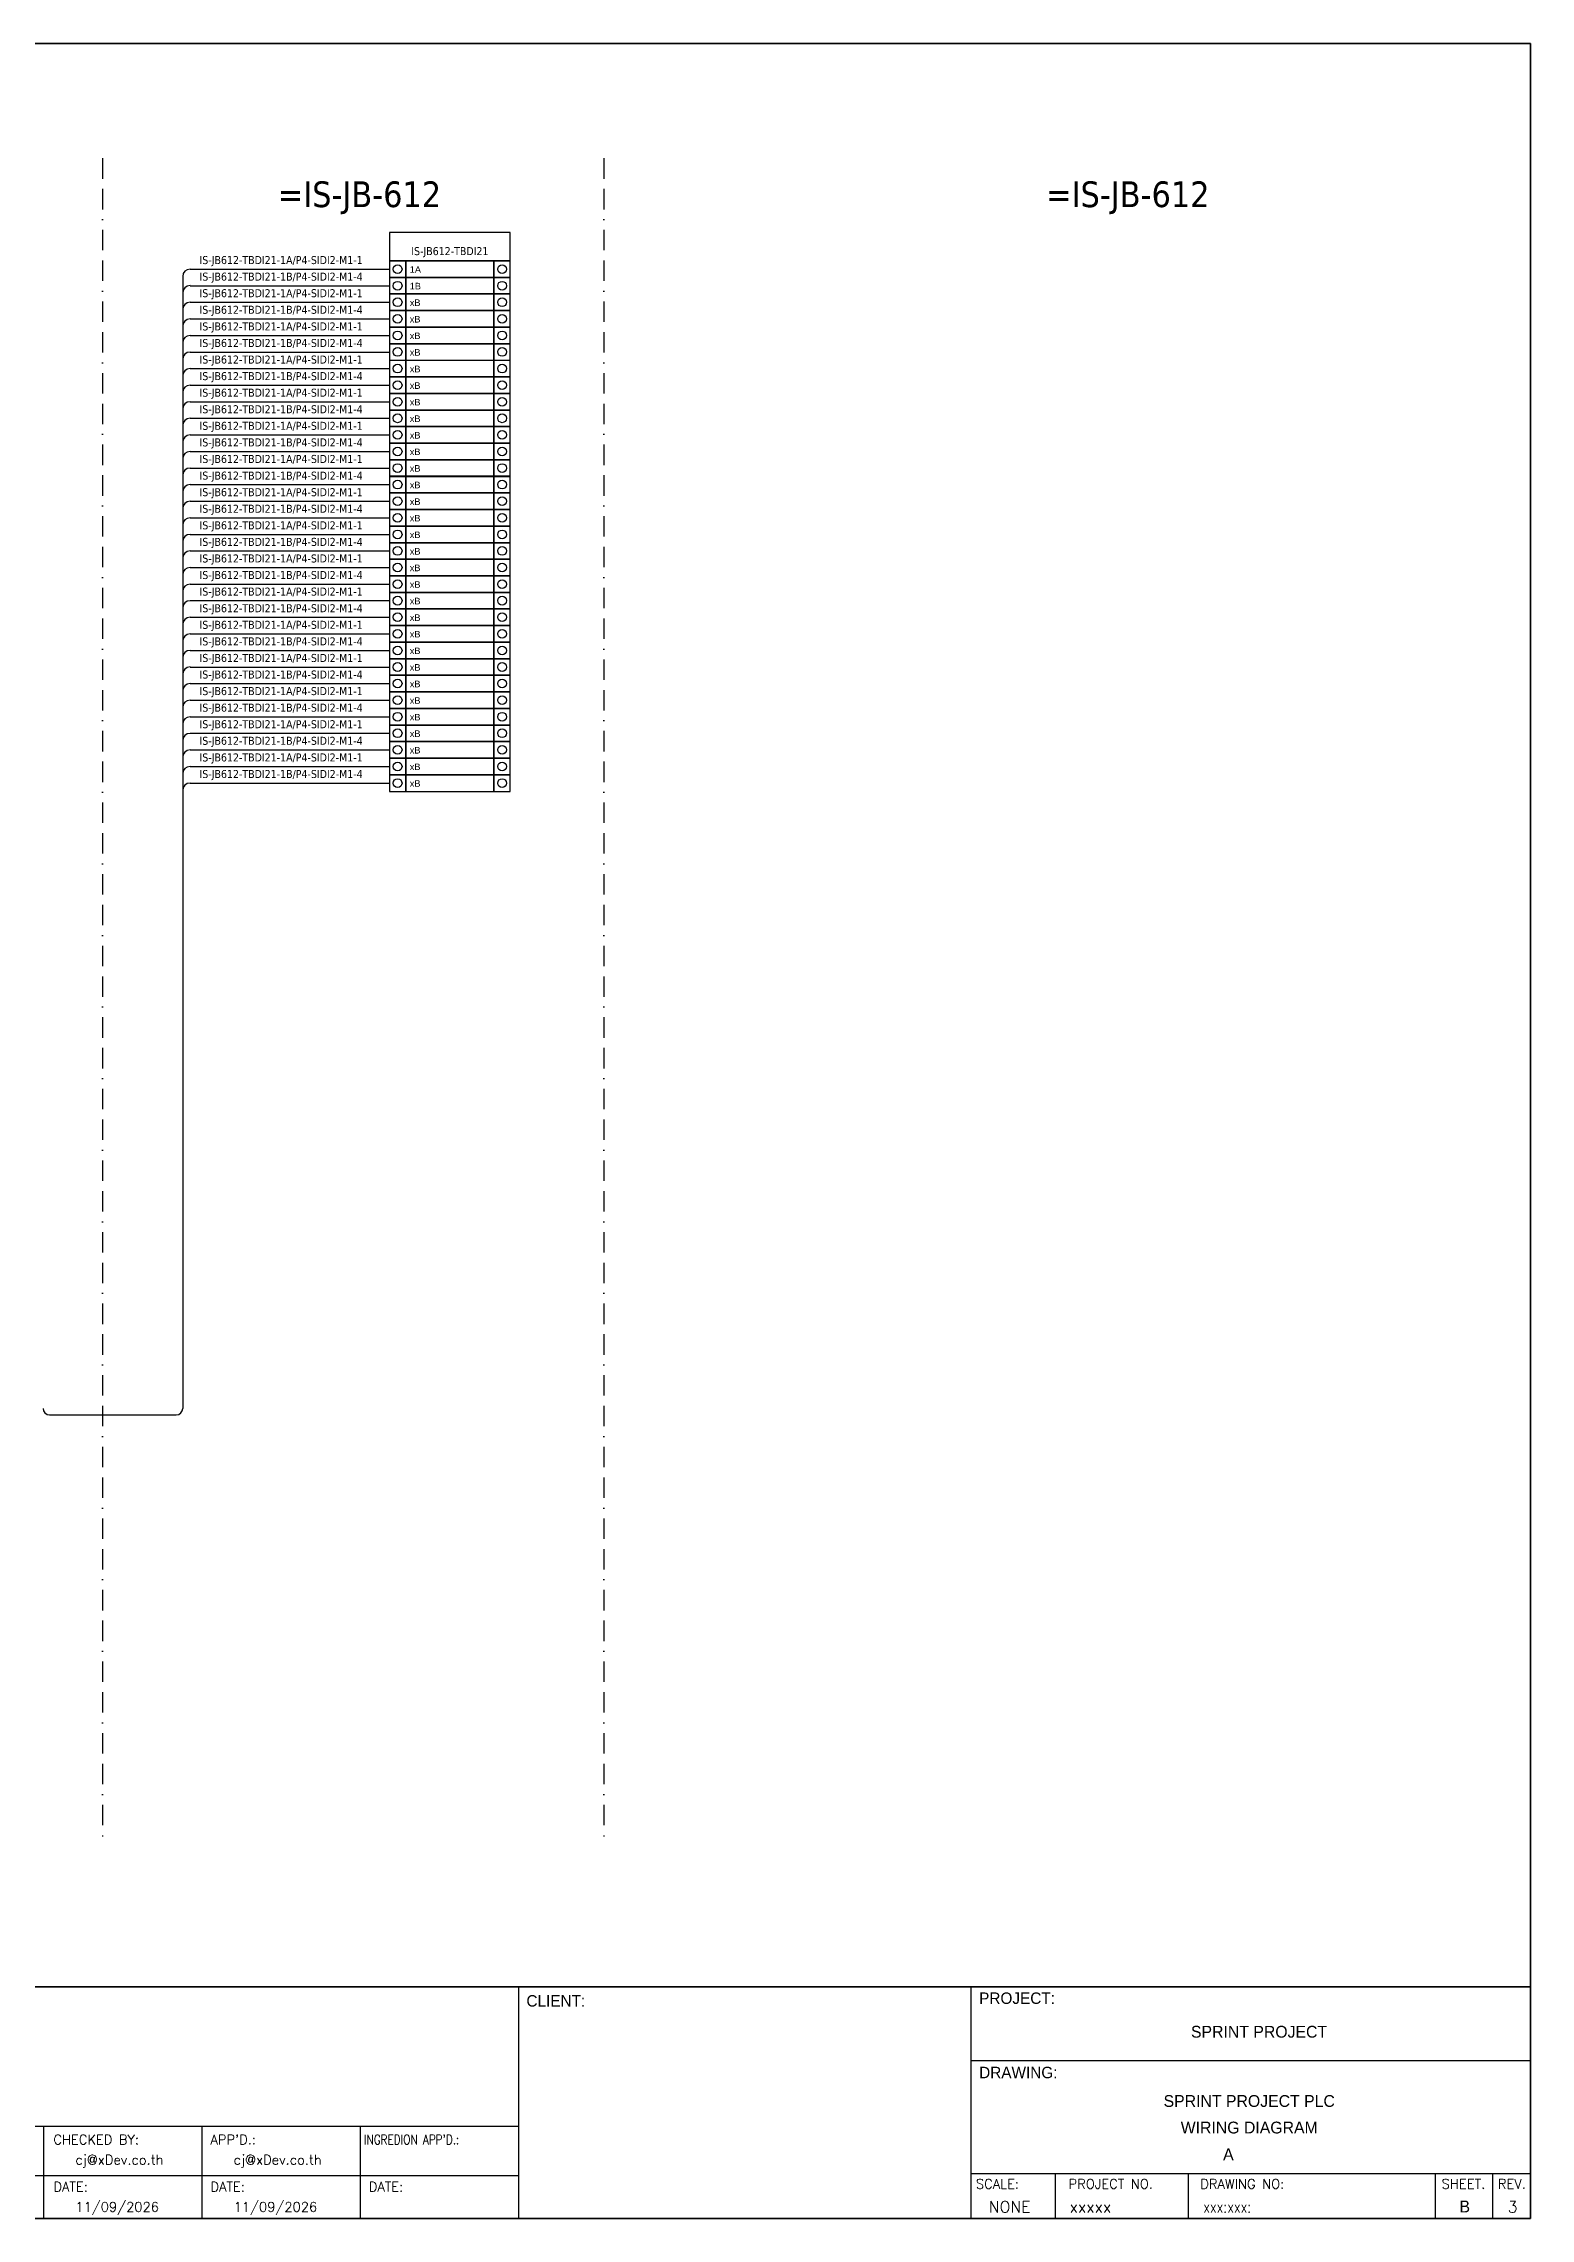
# Model space of a CAD drawing. Header units: millimetres. Extents: x 0 to 62600, y 0 to 14837.
# Drawn here: x 6238 to 8087, y 3004 to 5708 of the extents above; entities that cross this region are included whole.
import ezdxf
from ezdxf.enums import TextEntityAlignment as Align

# ---------------------------------------------------------------- set-up
doc = ezdxf.new("R2010")
doc.units = ezdxf.units.MM
doc.linetypes.add('BORDERX2', pattern=[88.9, 25.4, -12.7, 25.4, -12.7, 0, -12.7])
for name, color, linetype in [('GT_1', 9, 'Continuous'), ('HELPPOINT', 7, 'Continuous'), ('MEMBER', 7, 'Continuous'), ('x01001-FrameArea', 2, 'BORDERX2')]:
    doc.layers.add(name, color=color, linetype=linetype)
doc.layers.add('IE-WIRE', color=7, linetype='Continuous', lineweight=25)
doc.styles.add('HTX11', font='O8111901')
doc.styles.add('ROMANS', font='romans.shx', dxfattribs={"width": 0.85, "height": 25})
doc.styles.get("Standard").update_dxf_attribs({"font": 'arial.ttf'})
doc.styles.add('Tahoma', font='')
doc.styles.get('Tahoma').set_extended_font_data('Tahoma')

# ---------------------------------------------------------------- blocks, each defined once
blk = doc.blocks.new('xTermSingleLayer17')
at = {"color": 7, "ltscale": 25.4}
for points in [[(0, -537), (537, -537), (537, 0), (0, 0)], [(537, -537), (3378, -537), (3378, 0), (537, 0)], [(3378, -537), (3915, -537), (3915, 0), (3378, 0)]]:
    blk.add_lwpolyline(points, close=True, dxfattribs=at)
for centre in [(268, -268), (3647, -268)]:
    blk.add_circle(centre, 141, dxfattribs=at)
blk.add_attdef('TERMINAL_B', (661, -387), '', height=212)

msp = doc.modelspace()

# ---------------------------------------------------------------- linework, layer by layer
at = {"color": 4}
for p, q in [((7495.6, 3060.3), (7495.6, 3004.2)), ((7660.9, 3060.3), (7660.9, 3004.2))]:
    msp.add_line(p, q, dxfattribs=at)
at = {"color": 4, "ltscale": 0.5}
for p, q in [((7968, 3060.3), (7968, 3004.2)), ((7968, 3060.3), (7968, 3004.2)), ((8039.2, 3060.3), (8039.2, 3004.2)), ((8039.2, 3060.3), (8039.2, 3004.2))]:
    msp.add_line(p, q, dxfattribs=at)
at = {"color": 4, "ltscale": 25.4}
msp.add_lwpolyline([(6668.2, 5438.2), (6818.5, 5438.2), (6818.5, 5473.4), (6668.2, 5473.4)], close=True, dxfattribs=at)
at = {"layer": 'GT_1', "color": 4}
for p, q in [((6829.1, 3004.2), (6829.1, 3292.4)), ((7391.4, 3004.2), (7391.4, 3292.4)), ((7391.4, 3004.2), (7391.4, 3292.4)), ((7391.4, 3004.2), (7391.4, 3292.4)), ((6829.1, 3118.5), (6042.1, 3118.5)), ((6238.9, 3004.2), (6238.9, 3118.5)), ((6435.6, 3004.2), (6435.6, 3118.5)), ((6632.4, 3004.2), (6632.4, 3118.5)), ((6829.1, 3057.1), (6042.1, 3057.1)), ((7391.4, 3060.3), (8086.6, 3060.3))]:
    msp.add_line(p, q, dxfattribs=at)
at = {"layer": 'HELPPOINT', "color": 4, "lineweight": 35}
for p, q in [((4193.3, 5708.4), (8086.6, 5708.4)), ((4193.3, 5708.4), (8086.6, 5708.4)), ((8086.6, 5708.4), (8086.6, 3004.2)), ((8086.6, 5708.4), (8086.6, 3004.2)), ((8086.6, 3004.2), (4193.3, 3004.2)), ((8086.6, 3004.2), (4193.3, 3004.2))]:
    msp.add_line(p, q, dxfattribs=at)
at = {"layer": 'HELPPOINT', "color": 4}
for p, q in [((7391.4, 3200.8), (8086.6, 3200.8)), ((7391.4, 3200.8), (8086.6, 3200.8)), ((7391.4, 3060.3), (8086.6, 3060.3))]:
    msp.add_line(p, q, dxfattribs=at)
at = {"layer": 'IE-WIRE', "color": 4, "ltscale": 25.4}
for p, q in [((6411.3, 5418.8), (6411.3, 4011.4)), ((6420.5, 5427.9), (6668.2, 5427.9)), ((6420.5, 5427.9), (6668.2, 5427.9)), ((6420.5, 5407.3), (6668.2, 5407.3)), ((6420.5, 5407.3), (6668.2, 5407.3)), ((6420.5, 5386.7), (6668.2, 5386.7)), ((6420.5, 5386.7), (6668.2, 5386.7)), ((6420.5, 5366.1), (6668.2, 5366.1)), ((6420.5, 5366.1), (6668.2, 5366.1)), ((6420.5, 5345.5), (6668.2, 5345.5)), ((6420.5, 5345.5), (6668.2, 5345.5)), ((6420.5, 5324.8), (6668.2, 5324.8)), ((6420.5, 5324.8), (6668.2, 5324.8)), ((6420.5, 5304.2), (6668.2, 5304.2)), ((6420.5, 5304.2), (6668.2, 5304.2)), ((6420.5, 5283.6), (6668.2, 5283.6)), ((6420.5, 5283.6), (6668.2, 5283.6)), ((6420.5, 5263), (6668.2, 5263)), ((6420.5, 5263), (6668.2, 5263)), ((6420.5, 5242.4), (6668.2, 5242.4)), ((6420.5, 5242.4), (6668.2, 5242.4)), ((6420.5, 5221.8), (6668.2, 5221.8)), ((6420.5, 5221.8), (6668.2, 5221.8)), ((6420.5, 5201.2), (6668.2, 5201.2)), ((6420.5, 5201.2), (6668.2, 5201.2)), ((6420.5, 5180.6), (6668.2, 5180.6)), ((6420.5, 5180.6), (6668.2, 5180.6)), ((6420.5, 5160), (6668.2, 5160)), ((6420.5, 5160), (6668.2, 5160)), ((6420.5, 5139.3), (6668.2, 5139.3)), ((6420.5, 5139.3), (6668.2, 5139.3)), ((6420.5, 5118.7), (6668.2, 5118.7)), ((6420.5, 5118.7), (6668.2, 5118.7)), ((6420.5, 5098.1), (6668.2, 5098.1)), ((6420.5, 5098.1), (6668.2, 5098.1)), ((6420.5, 5077.5), (6668.2, 5077.5)), ((6420.5, 5077.5), (6668.2, 5077.5)), ((6420.5, 5056.9), (6668.2, 5056.9)), ((6420.5, 5056.9), (6668.2, 5056.9)), ((6420.5, 5036.3), (6668.2, 5036.3)), ((6420.5, 5036.3), (6668.2, 5036.3)), ((6420.5, 5015.7), (6668.2, 5015.7)), ((6420.5, 5015.7), (6668.2, 5015.7)), ((6420.5, 4995.1), (6668.2, 4995.1)), ((6420.5, 4995.1), (6668.2, 4995.1)), ((6420.5, 4974.4), (6668.2, 4974.4)), ((6420.5, 4974.4), (6668.2, 4974.4)), ((6420.5, 4953.8), (6668.2, 4953.8)), ((6420.5, 4953.8), (6668.2, 4953.8)), ((6420.5, 4933.2), (6668.2, 4933.2)), ((6420.5, 4933.2), (6668.2, 4933.2)), ((6420.5, 4912.6), (6668.2, 4912.6)), ((6420.5, 4912.6), (6668.2, 4912.6)), ((6420.5, 4892), (6668.2, 4892)), ((6420.5, 4892), (6668.2, 4892)), ((6420.5, 4871.4), (6668.2, 4871.4)), ((6420.5, 4871.4), (6668.2, 4871.4)), ((6420.5, 4850.8), (6668.2, 4850.8)), ((6420.5, 4850.8), (6668.2, 4850.8)), ((6420.5, 4830.2), (6668.2, 4830.2)), ((6420.5, 4830.2), (6668.2, 4830.2)), ((6420.5, 4809.6), (6668.2, 4809.6)), ((6420.5, 4809.6), (6668.2, 4809.6)), ((6420.5, 4788.9), (6668.2, 4788.9)), ((6420.5, 4788.9), (6668.2, 4788.9))]:
    msp.add_line(p, q, dxfattribs=at)
at = {"layer": 'IE-WIRE', "color": 4}
msp.add_line((6245.8, 4003.4), (6403.3, 4003.4), dxfattribs=at)
at = {"layer": 'IE-WIRE', "color": 4, "ltscale": 25.4}
for centre in [(6420.5, 5418.8), (6420.5, 5398.2), (6420.5, 5377.5), (6420.5, 5356.9), (6420.5, 5336.3), (6420.5, 5315.7), (6420.5, 5295.1), (6420.5, 5274.5), (6420.5, 5253.9), (6420.5, 5233.3), (6420.5, 5212.6), (6420.5, 5192), (6420.5, 5171.4), (6420.5, 5150.8), (6420.5, 5130.2), (6420.5, 5109.6), (6420.5, 5089), (6420.5, 5068.4), (6420.5, 5047.8), (6420.5, 5027.1), (6420.5, 5006.5), (6420.5, 4985.9), (6420.5, 4965.3), (6420.5, 4944.7), (6420.5, 4924.1), (6420.5, 4903.5), (6420.5, 4882.9), (6420.5, 4862.2), (6420.5, 4841.6), (6420.5, 4821), (6420.5, 4800.4), (6420.5, 4779.8)]:
    msp.add_arc(centre, 9.14, 90, 180, dxfattribs=at)
at = {"layer": 'IE-WIRE', "color": 4}
for centre, start, end in [((6245.8, 4011.4), 180, 270), ((6403.3, 4011.4), 270, 0)]:
    msp.add_arc(centre, 8, start, end, dxfattribs=at)
at = {"layer": 'MEMBER', "color": 4, "lineweight": 35}
msp.add_line((4193.3, 3292.4), (8086.6, 3292.4), dxfattribs=at)
msp.add_line((4193.3, 3292.4), (8086.6, 3292.4), dxfattribs=at)
at = {"layer": 'MEMBER', "color": 4}
for p, q in [((7391.4, 3200.8), (8086.6, 3200.8)), ((7391.4, 3200.8), (8086.6, 3200.8)), ((7391.4, 3060.3), (8086.6, 3060.3)), ((7391.4, 3060.3), (8086.6, 3060.3))]:
    msp.add_line(p, q, dxfattribs=at)
at = {"layer": 'x01001-FrameArea'}
for p, q in [((6311.5, 5565.7), (6311.5, 3479.2)), ((6934.6, 5565.7), (6934.6, 3479.2))]:
    msp.add_line(p, q, dxfattribs=at)

# ---------------------------------------------------------------- block references
at = {"xscale": 0.0384, "yscale": 0.0384, "zscale": 0.0384}
for p, values in [((6668.2, 5438.2), {'TERMINAL_B': '1A'}), ((6668.2, 5417.6), {'TERMINAL_B': '1B'}), ((6668.2, 5397), {'TERMINAL_B': 'xB'}), ((6668.2, 5376.4), {'TERMINAL_B': 'xB'}), ((6668.2, 5355.8), {'TERMINAL_B': 'xB'}), ((6668.2, 5335.2), {'TERMINAL_B': 'xB'}), ((6668.2, 5314.5), {'TERMINAL_B': 'xB'}), ((6668.2, 5293.9), {'TERMINAL_B': 'xB'}), ((6668.2, 5273.3), {'TERMINAL_B': 'xB'}), ((6668.2, 5252.7), {'TERMINAL_B': 'xB'}), ((6668.2, 5232.1), {'TERMINAL_B': 'xB'}), ((6668.2, 5211.5), {'TERMINAL_B': 'xB'}), ((6668.2, 5190.9), {'TERMINAL_B': 'xB'}), ((6668.2, 5170.3), {'TERMINAL_B': 'xB'}), ((6668.2, 5149.6), {'TERMINAL_B': 'xB'}), ((6668.2, 5129), {'TERMINAL_B': 'xB'}), ((6668.2, 5108.4), {'TERMINAL_B': 'xB'}), ((6668.2, 5087.8), {'TERMINAL_B': 'xB'}), ((6668.2, 5067.2), {'TERMINAL_B': 'xB'}), ((6668.2, 5046.6), {'TERMINAL_B': 'xB'}), ((6668.2, 5026), {'TERMINAL_B': 'xB'}), ((6668.2, 5005.4), {'TERMINAL_B': 'xB'}), ((6668.2, 4984.8), {'TERMINAL_B': 'xB'}), ((6668.2, 4964.1), {'TERMINAL_B': 'xB'}), ((6668.2, 4943.5), {'TERMINAL_B': 'xB'}), ((6668.2, 4922.9), {'TERMINAL_B': 'xB'}), ((6668.2, 4902.3), {'TERMINAL_B': 'xB'}), ((6668.2, 4881.7), {'TERMINAL_B': 'xB'}), ((6668.2, 4861.1), {'TERMINAL_B': 'xB'}), ((6668.2, 4840.5), {'TERMINAL_B': 'xB'}), ((6668.2, 4819.9), {'TERMINAL_B': 'xB'}), ((6668.2, 4799.2), {'TERMINAL_B': 'xB'})]:
    msp.add_blockref('xTermSingleLayer17', p, dxfattribs=at).add_auto_attribs(values)

# ---------------------------------------------------------------- texts
at = {"color": 2, "style": 'Tahoma'}
for p in [(6631, 5521), (7586.1, 5521)]:
    msp.add_text('=IS-JB-612', height=32, dxfattribs=at).set_placement(p, align=Align.MIDDLE_CENTER)
at = {"color": 4, "style": 'Tahoma'}
for s, p in [('IS-JB612-TBDI21-1A/P4-SIDI2-M1-1', (6432.2, 5434.2)), ('IS-JB612-TBDI21-1B/P4-SIDI2-M1-4', (6432.2, 5413.6)), ('IS-JB612-TBDI21-1A/P4-SIDI2-M1-1', (6432.2, 5393)), ('IS-JB612-TBDI21-1B/P4-SIDI2-M1-4', (6432.2, 5372.4)), ('IS-JB612-TBDI21-1A/P4-SIDI2-M1-1', (6432.2, 5351.7)), ('IS-JB612-TBDI21-1B/P4-SIDI2-M1-4', (6432.2, 5331.1)), ('IS-JB612-TBDI21-1A/P4-SIDI2-M1-1', (6432.2, 5310.5)), ('IS-JB612-TBDI21-1B/P4-SIDI2-M1-4', (6432.2, 5289.9)), ('IS-JB612-TBDI21-1A/P4-SIDI2-M1-1', (6432.2, 5269.3)), ('IS-JB612-TBDI21-1B/P4-SIDI2-M1-4', (6432.2, 5248.7)), ('IS-JB612-TBDI21-1A/P4-SIDI2-M1-1', (6432.2, 5228.1)), ('IS-JB612-TBDI21-1B/P4-SIDI2-M1-4', (6432.2, 5207.5)), ('IS-JB612-TBDI21-1A/P4-SIDI2-M1-1', (6432.2, 5186.9)), ('IS-JB612-TBDI21-1B/P4-SIDI2-M1-4', (6432.2, 5166.2)), ('IS-JB612-TBDI21-1A/P4-SIDI2-M1-1', (6432.2, 5145.6)), ('IS-JB612-TBDI21-1B/P4-SIDI2-M1-4', (6432.2, 5125)), ('IS-JB612-TBDI21-1A/P4-SIDI2-M1-1', (6432.2, 5104.4)), ('IS-JB612-TBDI21-1B/P4-SIDI2-M1-4', (6432.2, 5083.8)), ('IS-JB612-TBDI21-1A/P4-SIDI2-M1-1', (6432.2, 5063.2)), ('IS-JB612-TBDI21-1B/P4-SIDI2-M1-4', (6432.2, 5042.6)), ('IS-JB612-TBDI21-1A/P4-SIDI2-M1-1', (6432.2, 5022)), ('IS-JB612-TBDI21-1B/P4-SIDI2-M1-4', (6432.2, 5001.3)), ('IS-JB612-TBDI21-1A/P4-SIDI2-M1-1', (6432.2, 4980.7)), ('IS-JB612-TBDI21-1B/P4-SIDI2-M1-4', (6432.2, 4960.1)), ('IS-JB612-TBDI21-1A/P4-SIDI2-M1-1', (6432.2, 4939.5)), ('IS-JB612-TBDI21-1B/P4-SIDI2-M1-4', (6432.2, 4918.9)), ('IS-JB612-TBDI21-1A/P4-SIDI2-M1-1', (6432.2, 4898.3)), ('IS-JB612-TBDI21-1B/P4-SIDI2-M1-4', (6432.2, 4877.7)), ('IS-JB612-TBDI21-1A/P4-SIDI2-M1-1', (6432.2, 4857.1)), ('IS-JB612-TBDI21-1B/P4-SIDI2-M1-4', (6432.2, 4836.5)), ('IS-JB612-TBDI21-1A/P4-SIDI2-M1-1', (6432.2, 4815.8)), ('IS-JB612-TBDI21-1B/P4-SIDI2-M1-4', (6432.2, 4795.2))]:
    msp.add_text(s, height=9.949, dxfattribs=at).set_placement(p)
msp.add_text('IS-JB612-TBDI21', height=9.949, dxfattribs=at).set_placement((6743.4, 5450.3), align=Align.MIDDLE_CENTER)
at = {"color": 4, "ltscale": 100, "style": 'HTX11'}
for s, p in [('SPRINT PROJECT', (7749.2, 3236.4)), ('SPRINT PROJECT PLC', (7737, 3150.3)), ('WIRING DIAGRAM', (7737, 3117.3))]:
    msp.add_text(s, height=14.693, dxfattribs=at).set_placement(p, align=Align.MIDDLE_CENTER)
at = {"style": 'HTX11'}
for tag, text, height, p in [('A', 'A', 14.8, (7711.1, 3084)), ('B', 'CHASSIS C4 SLOT 2', 14.821, (8004.9, 3019.1))]:
    msp.add_attdef(tag, text=text, height=height, dxfattribs=at).set_placement(p, align=Align.MIDDLE_CENTER)
at = {"layer": 'GT_1', "color": 4, "style": 'HTX11'}
for s, p in [('CLIENT:', (6838.6, 3267.7)), ('PROJECT:', (7401.3, 3271)), ('DRAWING:', (7401.3, 3178.6))]:
    msp.add_text(s, height=14.25, dxfattribs=at).set_placement(p)
at = {"layer": 'MEMBER', "color": 4, "ltscale": 0.8, "style": 'ROMANS'}
for s, height, p in [('CHECKED BY:', 11.875, (6250.6, 3096.4)), ('cj@xDev.co.th', 11.875, (6277.9, 3071.4)), ("APP'D.:", 11.88, (6445.8, 3096.4)), ('cj@xDev.co.th', 11.875, (6474.6, 3071.4)), ('DATE:', 11.88, (6250.6, 3037.8)), ('DATE:', 11.88, (6445.8, 3037.8)), ('DATE:', 11.88, (6642.6, 3037.8)), ('SCALE:', 11.88, (7397.3, 3041.3)), ('PROJECT NO.', 11.875, (7512.5, 3041.3)), ('DRAWING NO:', 11.875, (7676.2, 3041.3)), ('SHEET.', 12, (7976, 3041.3)), ('REV.', 12, (8045.9, 3041.3)), ('11/09/2026', 11.88, (6277.9, 3012.7)), ('11/09/2026', 11.88, (6474.6, 3012.7)), ('NONE', 14.23, (7413.3, 3011.6)), ('xxxxx', 14.23, (7513.7, 3011.6))]:
    msp.add_text(s, height=height, dxfattribs=at).set_placement(p)
at = {"layer": 'MEMBER', "color": 4, "ltscale": 0.8, "style": 'ROMANS', "width": 0.8}
for s, height, p in [("INGREDION APP'D.:", 11.875, (6636.6, 3096.4)), ('xxx:xxx:', 14.23, (7679.9, 3011.6))]:
    msp.add_text(s, height=height, dxfattribs=at).set_placement(p)
at = {"layer": 'MEMBER', "color": 4, "ltscale": 0.8, "style": 'ROMANS'}
msp.add_text('3', height=14.2, dxfattribs=at).set_placement((8064.5, 3011.6), align=Align.CENTER)

doc.saveas('drawing.dxf')
